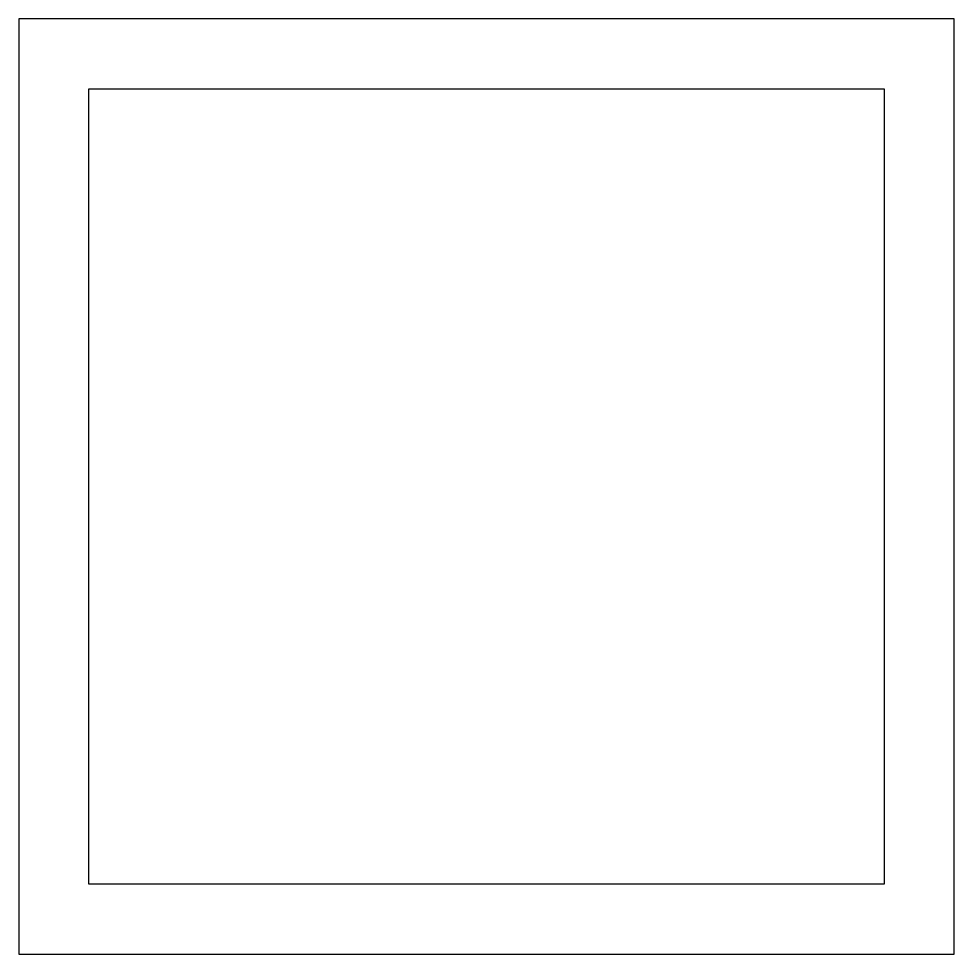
# Model space of a CAD drawing. Header units: millimetres. Extents: x -20 to 20, y -20 to 20.
import ezdxf

# ---------------------------------------------------------------- set-up
doc = ezdxf.new("R2010")
doc.units = ezdxf.units.MM

msp = doc.modelspace()

# ---------------------------------------------------------------- linework, layer by layer
at = {"layer": '31b_arm_mast_t62.6'}
for points in [[(-20, 20), (-20, -20), (20, -20), (20, 20), (-20, 20)], [(17, -17), (-17, -17), (-17, 17), (17, 17), (17, -17)]]:
    msp.add_lwpolyline(points, close=True, dxfattribs=at)

doc.saveas('drawing.dxf')
